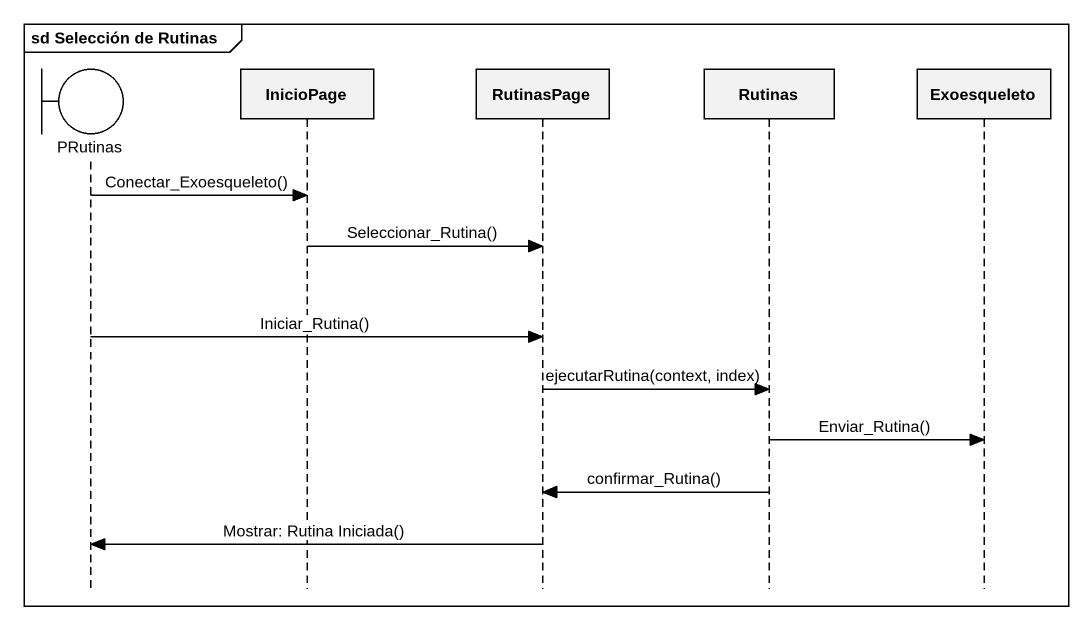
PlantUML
@startuml
mainframe sd Selección de Rutinas
hide footbox
boundary PRutinas
participant InicioPage
participant RutinasPage
participant Rutinas
participant Exoesqueleto

PRutinas -> InicioPage : Conectar_Exoesqueleto()
InicioPage -> RutinasPage : Seleccionar_Rutina()
PRutinas -> RutinasPage : Iniciar_Rutina()
RutinasPage -> Rutinas : ejecutarRutina(context, index)
Rutinas -> Exoesqueleto : Enviar_Rutina()
Rutinas -> RutinasPage : confirmar_Rutina()
RutinasPage -> PRutinas : Mostrar: Rutina Iniciada()
@enduml
